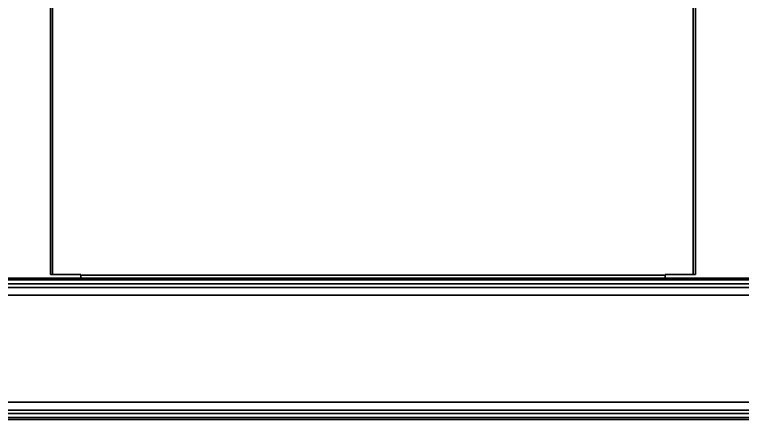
# Model space of a CAD drawing. Header units: millimetres. Extents: x 32496 to 166256, y 3504 to 23939.
# Drawn here: x 50126 to 51156, y 10678 to 11250 of the extents above; entities that cross this region are included whole.
import ezdxf

# ---------------------------------------------------------------- set-up
doc = ezdxf.new("R2010")
doc.units = ezdxf.units.MM
doc.layers.get('0').update_dxf_attribs({"lineweight": 35})

msp = doc.modelspace()

# ---------------------------------------------------------------- linework, layer by layer
at = {"linetype": 'Continuous'}
for p, q in [((50176.64, 13391.575), (50176.64, 10882.575)), ((50179.64, 13391.575), (50179.64, 10882.575)), ((51086.64, 13391.575), (51086.64, 10882.575)), ((51089.64, 13391.575), (51089.64, 10882.575)), ((50219.64, 10882.575), (50176.64, 10882.575)), ((50219.64, 10882.575), (50219.64, 10877.575)), ((51046.64, 10881.575), (50219.64, 10881.575)), ((51089.64, 10882.575), (51046.64, 10882.575)), ((51046.64, 10882.575), (51046.64, 10877.575)), ((52132.64, 10877.575), (40172.64, 10877.575)), ((52132.64, 10874.855), (40172.64, 10874.855)), ((52132.64, 10869.383), (40172.64, 10869.383)), ((52082.64, 10864.266), (40222.64, 10864.266)), ((52082.64, 10853.32), (40222.64, 10853.32)), ((52008.64, 10701.83), (40172.64, 10701.83)), ((52008.64, 10690.885), (40172.64, 10690.885)), ((52008.64, 10685.768), (40172.64, 10685.768)), ((52132.64, 10680.295), (40172.64, 10680.295)), ((52132.64, 10677.575), (40172.64, 10677.575))]:
    msp.add_line(p, q, dxfattribs=at)

doc.saveas('drawing.dxf')
